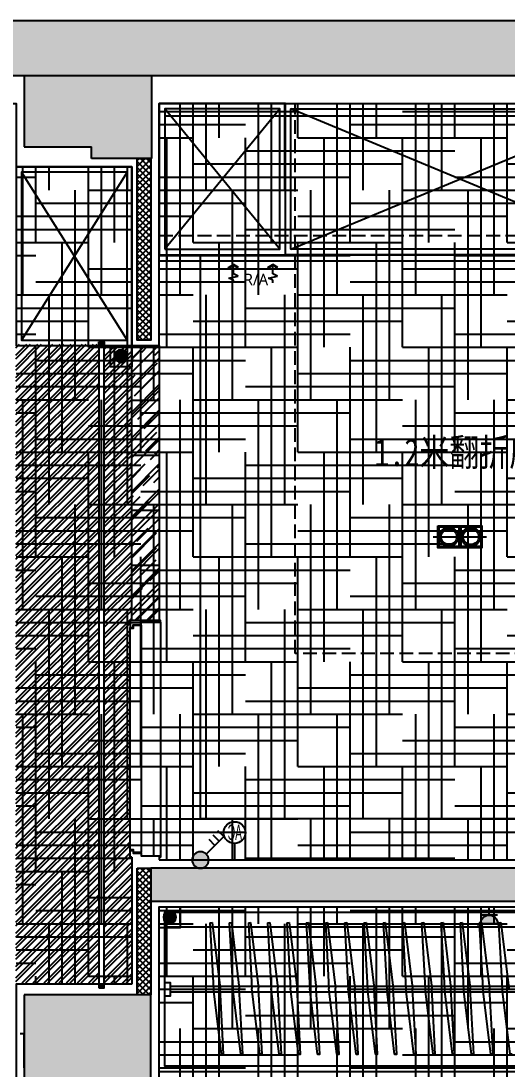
# Model space of a CAD drawing. Header units: millimetres. Extents: x -108767 to 78913, y -380878 to 1470.
# Drawn here: x 14614 to 16382, y -187789 to -183979 of the extents above; entities that cross this region are included whole.
import ezdxf
from ezdxf.enums import TextEntityAlignment as Align

# ---------------------------------------------------------------- set-up
doc = ezdxf.new("R2010")
doc.units = ezdxf.units.MM
doc.header["$LTSCALE"] = 10
doc.set_wipeout_variables(frame=1)
doc.linetypes.add('DASH', pattern=[0.35, 0.25, -0.1])
doc.linetypes.add('DOTE', pattern=[2.42, 2, -0.2, 0.02, -0.2])
for name, color, linetype in [('2-Tank High', 70, 'Continuous'), ('NW-01-wall(原有墙体)', 255, 'Continuous'), ('NW-01-完成面', 43, 'Continuous'), ('NW-01wall(新墙体)', 140, 'Continuous'), ('NW-01梁', 4, 'Continuous'), ('NW-02-fix(到顶家具)', 54, 'Continuous'), ('NW-02-fr(地面家具)', 74, 'Continuous'), ('NW-02-light(平面灯具)', 12, 'Continuous'), ('NW-03-地面铺装', 8, 'Continuous'), ('NW-04-light(天花灯具)', 1, 'Continuous'), ('NW-04-天花造型粗线', 163, 'Continuous'), ('NW-door(门扇)', 12, 'Continuous'), ('NW-完成面（用于平面）', 43, 'Continuous'), ('NW-开关插座', 117, 'Continuous'), ('NW-开关面板', 147, 'Continuous'), ('NW-强弱电插座', 223, 'Continuous'), ('NW-强电插座', 223, 'Continuous'), ('NW-暖通风口', 33, 'Continuous'), ('PM-02家具', 3, 'Continuous'), ('平面图', 7, 'Continuous')]:
    doc.layers.add(name, color=color, linetype=linetype)
doc.styles.add('GA-text-B', font='architxt.shx', dxfattribs={"width": 0.65, "bigfont": 'hztxt.shx'})
doc.styles.get("Standard").update_dxf_attribs({"font": ''})
doc.styles.add('STYLUS', font='stylu.ttf')
doc.styles.add('宋体', font='', dxfattribs={"width": 0.8})
doc.styles.add('黑体', font='', dxfattribs={"width": 0.8, "height": 3})
doc.styles.get('Standard').set_extended_font_data('SimSun')
doc.styles.get('宋体').set_extended_font_data('SimSun')
doc.styles.get('黑体').set_extended_font_data('Microsoft YaHei')
doc.linetypes.add('铝质LED灯条', pattern='A,12.7,-5.08,["AL.LED",宋体,S=2.54,R=0,X=-2.54,Y=-1.27],-10', length=27.78)

# ---------------------------------------------------------------- blocks, each defined once
blk = doc.blocks.new('A$C3F3C3A1A')
at = {"layer": 'PM-02家具', "color": 8}
for p, q in [((25, 8), (-25, 8)), ((0, -11), (0, 26))]:
    blk.add_line(p, q, dxfattribs=at)
at = {"layer": 'PM-02家具', "color": 12}
for points in [[(20, 15), (-20, 15), (-20, 0), (20, 0)], [(-12, 15), (-18, 15), (-18, 18), (-12, 18)], [(-4, 15), (-11, 15), (-11, 18), (-4, 18)], [(3, 15), (-3, 15), (-3, 18), (3, 18)], [(5, 15), (11, 15), (11, 18), (5, 18)], [(13, 15), (19, 15), (19, 18), (13, 18)]]:
    blk.add_lwpolyline(points, close=True, dxfattribs=at)
blk = doc.blocks.new('egfdfsdss')
blk.add_wipeout([(-42623.9, -173749.1), (-42603.9, -173749.1), (-42603.9, -173762.4), (-42623.9, -173762.4)])
at = {"layer": 'NW-01-完成面', "color": 251}
for points in [[(-42623.9, -173749.1), (-42603.9, -173749.1), (-42603.9, -173762.4), (-42623.9, -173762.4)], [(-42622.5, -173751.7), (-42605.2, -173751.7), (-42605.2, -173761.1), (-42622.5, -173761.1)]]:
    blk.add_lwpolyline(points, close=True, dxfattribs=at)
at = {"layer": 'NW-01-完成面', "extrusion": (0, 0, -1), "xscale": 0.3506010712517635, "yscale": 0.3506010712517635, "zscale": -0.3506010712517634, "rotation": 180.0000338488528}
blk.add_blockref('A$C3F3C3A1A', (42613.9, -173751.7), dxfattribs=at)
blk = doc.blocks.new('*U231')
at = {"layer": '2-Tank High', "color": 250}
for p, q in [((50, 0), (47.11, 23.84)), ((50.8, 0.07), (49.5, 24.05)), ((57, 0), (54.11, 23.84)), ((57.8, 0.07), (56.5, 24.05)), ((64, 0), (61.11, 23.84)), ((64.8, 0.07), (63.5, 24.05)), ((71, 0), (68.11, 23.84)), ((71.8, 0.07), (70.5, 24.05)), ((78, 0), (75.11, 23.84)), ((78.8, 0.07), (77.5, 24.05)), ((85, 0), (82.11, 23.84)), ((85.8, 0.07), (84.5, 24.05)), ((92, 0), (89.11, 23.84)), ((92.8, 0.07), (91.5, 24.05)), ((99, 0), (96.11, 23.84)), ((99.8, 0.07), (98.5, 24.05)), ((106, 0), (103.11, 23.84)), ((106.8, 0.07), (105.5, 24.05)), ((113, 0), (110.11, 23.84)), ((113.8, 0.07), (112.5, 24.05)), ((120, 0), (117.11, 23.84)), ((120.8, 0.07), (119.5, 24.05)), ((127, 0), (124.11, 23.84)), ((127.8, 0.07), (126.5, 24.05)), ((134, 0), (131.11, 23.84)), ((134.8, 0.07), (133.5, 24.05)), ((141, 0), (138.11, 23.84)), ((141.8, 0.07), (140.5, 24.05)), ((148, 0), (145.11, 23.84)), ((148.8, 0.07), (147.5, 24.05)), ((155, 0), (152.11, 23.84)), ((155.8, 0.07), (154.5, 24.05)), ((50.8, 0.07), (50, 0)), ((57.8, 0.07), (57, 0)), ((64.8, 0.07), (64, 0)), ((71.8, 0.07), (71, 0)), ((78.8, 0.07), (78, 0)), ((85.8, 0.07), (85, 0)), ((92.8, 0.07), (92, 0)), ((99.8, 0.07), (99, 0)), ((106.8, 0.07), (106, 0)), ((113.8, 0.07), (113, 0)), ((120.8, 0.07), (120, 0)), ((127.8, 0.07), (127, 0)), ((134.8, 0.07), (134, 0)), ((141.8, 0.07), (141, 0)), ((148.8, 0.07), (148, 0)), ((155.8, 0.07), (155, 0))]:
    blk.add_line(p, q, dxfattribs=at)
for points in [[(45.82, 47.82), (46.61, 47.89), (49.5, 24.05)], [(52.82, 47.82), (53.61, 47.89), (56.5, 24.05)], [(53.61, 47.89), (52.82, 47.82), (54.11, 23.84)], [(59.82, 47.82), (60.61, 47.89), (63.5, 24.05)], [(60.61, 47.89), (59.82, 47.82), (61.11, 23.84)], [(66.82, 47.82), (67.61, 47.89), (70.5, 24.05)], [(67.61, 47.89), (66.82, 47.82), (68.11, 23.84)], [(73.82, 47.82), (74.61, 47.89), (77.5, 24.05)], [(74.61, 47.89), (73.82, 47.82), (75.11, 23.84)], [(80.82, 47.82), (81.61, 47.89), (84.5, 24.05)], [(81.61, 47.89), (80.82, 47.82), (82.11, 23.84)], [(87.82, 47.82), (88.61, 47.89), (91.5, 24.05)], [(88.61, 47.89), (87.82, 47.82), (89.11, 23.84)], [(94.82, 47.82), (95.61, 47.89), (98.5, 24.05)], [(95.61, 47.89), (94.82, 47.82), (96.11, 23.84)], [(101.82, 47.82), (102.61, 47.89), (105.5, 24.05)], [(102.61, 47.89), (101.82, 47.82), (103.11, 23.84)], [(108.82, 47.82), (109.61, 47.89), (112.5, 24.05)], [(109.61, 47.89), (108.82, 47.82), (110.11, 23.84)], [(115.82, 47.82), (116.61, 47.89), (119.5, 24.05)], [(116.61, 47.89), (115.82, 47.82), (117.11, 23.84)], [(122.82, 47.82), (123.61, 47.89), (126.5, 24.05)], [(123.61, 47.89), (122.82, 47.82), (124.11, 23.84)], [(129.82, 47.82), (130.61, 47.89), (133.5, 24.05)], [(130.61, 47.89), (129.82, 47.82), (131.11, 23.84)], [(136.82, 47.82), (137.61, 47.89), (140.5, 24.05)], [(137.61, 47.89), (136.82, 47.82), (138.11, 23.84)], [(143.82, 47.82), (144.61, 47.89), (147.5, 24.05)], [(144.61, 47.89), (143.82, 47.82), (145.11, 23.84)], [(150.82, 47.82), (151.61, 47.89), (154.5, 24.05)], [(151.61, 47.89), (150.82, 47.82), (152.11, 23.84)]]:
    blk.add_lwpolyline(points, dxfattribs=at)
blk = doc.blocks.new('嵌入式射灯1')
at = {"color": 250, "linetype": 'DOTE', "ltscale": 30}
blk.add_line((0, 100), (0, -100), dxfattribs=at)
blk.add_lwpolyline([(-100, 0, 0, 0, 0), (100, 0, 30, 0, 0), (154.9, 0, 0, 0, 0)], format="xyseb", dxfattribs=at)
blk.add_circle((0, 0), 60)
at = {"color": 250}
blk.add_circle((0, 0), 50, dxfattribs=at)
blk = doc.blocks.new('*U241')
at = {"layer": 'NW-04-light(天花灯具)', "color": 1, "ltscale": 15}
blk.add_lwpolyline([(150844.17, -14074.61), (150848.37, -14074.61), (150848.37, -14078.82), (150844.17, -14078.82)], close=True, dxfattribs=at)
at = {"layer": 'NW-04-light(天花灯具)', "color": 8, "ltscale": 15}
blk.add_lwpolyline([(150844.38, -14074.82), (150848.16, -14074.82), (150848.16, -14078.61), (150844.38, -14078.61)], close=True, dxfattribs=at)
at = {"layer": 'NW-04-light(天花灯具)', "color": 1, "linetype": 'DASH', "ltscale": 15, "xscale": 0.03000000000000001, "yscale": 0.03000000000000001, "zscale": 0.03000000000000001, "rotation": 90.00000000027025}
blk.add_blockref('嵌入式射灯1', (150846.27, -14076.71), dxfattribs=at)
blk = doc.blocks.new('A$C3a48497c')
at = {"layer": 'NW-01梁', "linetype": 'DASH', "ltscale": 50}
blk.add_lwpolyline([(-7146, 4013), (-5032, 4013), (-5032, 3693), (-7146, 3693)], close=True, dxfattribs=at)
blk = doc.blocks.new('*U61')
h = blk.add_hatch(color=256)
h.dxf.hatch_style = 1
edge = h.paths.add_edge_path()
edge.add_arc((0, 40), 30, 0, 360)
blk.add_lwpolyline([(-50, -10), (50, -10), (50, 90), (-50, 90)], close=True)
blk.add_circle((0, 40), 30)
blk = doc.blocks.new('*U264')
at = {"layer": 'NW-强电插座', "xscale": 0.7704166666280803, "yscale": 0.7704166666280803, "zscale": 0.7704166666280803}
blk.add_blockref('*U61', (225.9, 1986.4), dxfattribs=at)
blk = doc.blocks.new('_LINKPT1')
blk.add_line((0, 0), (0, 0))
blk = doc.blocks.new('ergwet')
for p, q in [((5135.37, -385.51), (5136.08, -384.8)), ((5135.91, -386.06), (5136.63, -385.34)), ((5137.49, -387.63), (5135.37, -385.51)), ((5136.43, -386.57), (5137.14, -385.86))]:
    blk.add_line(p, q)
blk.add_circle((5138.19, -388.34), 1)
for points in [[(5137.19, -388.34), (5137.19, -388.34), (5137.33, -388.84), (5137.33, -387.84)], [(5137.33, -388.84), (5137.33, -387.84), (5137.69, -389.21), (5137.69, -387.47)], [(5137.69, -389.21), (5137.69, -387.47), (5138.19, -389.34), (5138.19, -387.34)], [(5138.69, -389.21), (5138.69, -387.47), (5138.19, -389.34), (5138.19, -387.34)], [(5139.06, -388.84), (5139.06, -387.84), (5138.69, -389.21), (5138.69, -387.47)], [(5139.19, -388.34), (5139.19, -388.34), (5139.06, -388.84), (5139.06, -387.84)]]:
    blk.add_solid(points)
at = {"xscale": 4.805045045043872, "yscale": 4.805045045043872, "zscale": 4.805045045043872, "rotation": 90}
for p in [(5138.19, -387.34), (5137.19, -388.34), (5139.19, -388.34)]:
    blk.add_blockref('_LINKPT1', p, dxfattribs=at)
at = {"width": 0.8, "flags": 9}
blk.add_attdef('A', (5139.19, -388.34), '', height=0.0000961, rotation=90, dxfattribs=at)
blk = doc.blocks.new('*U261')
at = {"layer": 'NW-开关插座', "xscale": 30.1, "yscale": 30.1, "zscale": 30.1}
blk.add_blockref('ergwet', (-154433.7, 13702.9), dxfattribs=at)
blk = doc.blocks.new('*U115')
for p, q in [((-1.289, 1), (-1.289, -1)), ((0, 0), (-1.289, 0))]:
    blk.add_line(p, q)
blk.add_circle((0.855, 0), 0.855)
at = {"style": 'GA-text-B', "width": 0.65}
blk.add_attdef('1', (2.226, 0.489), '', height=1.5, dxfattribs=at)
at = {"style": 'STYLUS'}
blk.add_attdef('S', (0.349, -0.575), '', height=1.2, dxfattribs=at)
blk = doc.blocks.new('*U263')
at = {"layer": 'NW-开关面板', "extrusion": (-0.017452, 3.20596e-18, -0.999848)}
ref = blk.add_blockref('*U115', (-2038.6, -225.8, -3.9), dxfattribs=dict(at, xscale=46.44000144785679, yscale=46.44000144785679, zscale=-46.44000144785698, rotation=180))
ref.add_attrib('S', 'AC', dxfattribs={"layer": '0', "extrusion": (0.017452, -3.20596e-18, 0.999848), "height": 55.73, "rotation": 270, "style": 'STYLUS', "width": 0.5}).set_placement((2051.5, -224.5, 3.9), align=Align.CENTER)
blk = doc.blocks.new('单相二三极安全插座')
at = {"linetype": 'Continuous'}
for p, q in [((-33.3, 49.9), (-23.8, 49.9)), ((-23.8, 49.9), (-23.8, 47.5)), ((-23.8, 47.5), (23.8, 47.5)), ((23.8, 49.9), (23.8, 47.5)), ((23.8, 49.9), (33.3, 49.9)), ((23.8, 23.8), (-23.8, 23.8)), ((0, 23.8), (0, 0))]:
    blk.add_line(p, q, dxfattribs=at)
blk.add_arc((0, 47.5), 23.8, 180, 0, dxfattribs=at)
for points in [[(20.6, 35.7), (-20.6, 35.7), (23.8, 47.5), (-23.8, 47.5)], [(11.9, 27), (-11.9, 27), (20.6, 35.7), (-20.6, 35.7)], [(0, 23.8), (0, 23.8), (11.9, 27), (-11.9, 27)]]:
    blk.add_solid(points, dxfattribs=at)
at = {"linetype": 'Continuous', "xscale": 0.0950808586651788, "yscale": 0.0950808586651788, "zscale": 0.0950808586651788}
blk.add_blockref('_LINKPT1', (0, 0), dxfattribs=at)
blk = doc.blocks.new('*U260')
at = {"layer": 'NW-强电插座', "xscale": 1.2943, "yscale": 1.2943, "zscale": 1.2943}
blk.add_blockref('单相二三极安全插座', (225.9, 1978.7), dxfattribs=at)

msp = doc.modelspace()

# ---------------------------------------------------------------- hatches: boundary and pattern name
at = {"layer": 'NW-01-wall(原有墙体)'}
h = msp.add_hatch(color=250, dxfattribs=at)
h.dxf.hatch_style = 1
h.paths.add_polyline_path([(21693.9, -189875.5), (22074.9, -189875.5), (22074.9, -183979.5), (6048.9, -183979.5), (6048.9, -184329.5), (6562.9, -184329.5), (6562.9, -184179.5), (7027.6, -184179.5), (7027.6, -184079.5), (7657.6, -184079.5), (7657.6, -184179.5), (21874.9, -184179.5), (21874.9, -189675.5), (19945.9, -189675.5), (19945.9, -189567.5), (19231.9, -189567.5), (19231.9, -189873.5), (19656.9, -189873.5), (19656.9, -190430.5), (19856.9, -190430.5), (19856.9, -189890.5), (21469.9, -189890.5), (21469.9, -191453.5), (19856.9, -191453.5), (19856.9, -191296.5), (19656.9, -191296.5), (19656.9, -191673.5), (21493.9, -191673.5), (21493.9, -193580.5), (6559.9, -193580.5), (6559.9, -193780.5), (21693.9, -193780.5)])
h.paths.add_polyline_path([(6559.9, -193462.1), (6285.9, -193560.5), (6559.9, -193560.5)], flags=17)
h.paths.add_polyline_path([(6559.9, -193462.1), (6559.9, -193433.5), (6285.9, -193433.5), (6285.9, -193560.5)], flags=17)
h = msp.add_hatch(color=250, dxfattribs=at)
h.dxf.hatch_style = 1
h.paths.add_polyline_path([(15089.9, -184179.5), (14625.9, -184179.5), (14625.9, -184437.5), (14870.9, -184437.5), (14870.9, -184479.5), (15089.9, -184479.5)])
h = msp.add_hatch(color=250, dxfattribs=at)
h.dxf.hatch_style = 1
h.paths.add_polyline_path([(15086.7, -187519.5), (14625.9, -187519.5), (14625.9, -187986.5), (15086.7, -187986.5), (15086.7, -187763.5)])
at = {"layer": 'NW-02-fix(到顶家具)', "linetype": 'Continuous'}
h = msp.add_hatch(dxfattribs=at)
h.set_pattern_fill('AR-RROOF', color=250, scale=2, angle=45)
h.paths.add_polyline_path([(15016.7, -185159.5), (15116.7, -185159.5), (15116.7, -186159.5), (15016.7, -186159.5)])
at = {"layer": 'NW-03-地面铺装'}
h = msp.add_hatch(dxfattribs=at)
h.set_pattern_fill('HOUND', color=250, scale=30)
h.paths.add_polyline_path([(15116.7, -184279.5), (19224.9, -184279.5), (19224.9, -187029.5), (15116.7, -187029.5), (15116.7, -187019.5), (15121.7, -187019.5), (15121.7, -187014.5), (15051.7, -187014.5), (15051.7, -187004.5), (15021.7, -187004.5), (15021.7, -186994.5), (15016.7, -186994.5), (15016.7, -185159.5), (15116.7, -185159.5)])
h = msp.add_hatch(dxfattribs=at)
h.set_pattern_fill('HOUND', color=250, scale=30)
h.paths.add_polyline_path([(15116.7, -187199.5), (19394.9, -187199.5), (19394.9, -184278.7), (21854.9, -184278.7), (21854.9, -189547.5), (19204.9, -189547.5), (19204.9, -189743.5), (19184.9, -189743.5), (19184.9, -189723.5), (19174.9, -189723.5), (19174.9, -189767), (19184.9, -189767), (19184.9, -189867), (19174.9, -189867), (19174.9, -189910.5), (15566.7, -189910.5), (15566.7, -189723.5), (15116.7, -189723.5)])
at = {"layer": 'NW-04-天花造型粗线'}
h = msp.add_hatch(dxfattribs=at)
h.set_pattern_fill('ANSI32', color=250, scale=3)
h.paths.add_polyline_path([(15016.7, -185159.5), (14916.7, -185159.5), (14916.7, -187480.5), (15016.7, -187480.5), (15016.7, -187019.5), (15011.7, -187019.5), (15011.7, -186994.5), (15011.7, -186184.5), (15011.7, -186159.5), (15016.7, -186159.5)])
at = {"layer": 'NW-暖通风口'}
for points in [[(15386.6, -184864.6), (15371.5, -184879.7), (15368.1, -184875.2)], [(15386.6, -184864.6), (15401.8, -184879.7), (15405.2, -184875.2)], [(15530.2, -184864.6), (15515.1, -184879.7), (15511.6, -184875.2)], [(15530.2, -184864.6), (15545.3, -184879.7), (15548.7, -184875.2)]]:
    msp.add_hatch(color=256, dxfattribs=at).paths.add_polyline_path(points)
at = {"layer": '平面图'}
h = msp.add_hatch(dxfattribs=at)
h.set_pattern_fill('ANSI37', color=250, scale=5, style=0)
h.set_pattern_definition([(45, (-2151.162, 336.564), (-11.2253202, 11.2253202), []), (135, (-2151.162, 336.564), (-11.2253202, -11.2253202), [])])
h.paths.add_polyline_path([(15036.7, -184479.5), (15086.7, -184479.5), (15086.7, -185139.5), (15036.7, -185139.5)])
h = msp.add_hatch(dxfattribs=at)
h.set_pattern_fill('ANSI37', color=250, scale=5, style=0)
h.set_pattern_definition([(45, (-2151.162, -2243.436), (-11.2253202, 11.2253202), []), (135, (-2151.162, -2243.436), (-11.2253202, -11.2253202), [])])
h.paths.add_polyline_path([(15036.7, -187059.5), (15086.7, -187059.5), (15086.7, -187519.5), (15036.7, -187519.5)])
h = msp.add_hatch(dxfattribs=at)
h.set_pattern_fill('14砌块砖隔墙', color=250, scale=184.459189, style=0, pattern_type=2)
h.set_pattern_definition([(0, (54.42, -56.26), (92.2296, 184.45919), [0, -184.45919]), (0, (-53.5, -81.16), (92.2296, 184.45919), [0, -184.45919]), (0, (6.46, -83), (92.2296, 184.45919), [0, -184.45919]), (0, (71.94, -28.6), (92.2296, 184.45919), [0, -184.45919]), (0, (-4.61, -92.23), (92.2296, 184.45919), [0, -184.45919]), (0, (90.39, 87.62), (92.2296, 184.45919), [0, -184.45919]), (0, (34.12, 72.86), (92.2296, 184.45919), [0, -184.45919]), (0, (63.64, 49.8), (92.2296, 184.45919), [0, -184.45919]), (0, (-86.7, 46.11), (92.2296, 184.45919), [0, -184.45919]), (0, (3.69, 37.81), (92.2296, 184.45919), [0, -184.45919]), (0, (-31.36, -9.22), (92.2296, 184.45919), [0, -184.45919]), (0, (-29.51, -78.4), (92.2296, 184.45919), [0, -184.45919]), (0, (39.66, -85.77), (92.2296, 184.45919), [0, -184.45919]), (0, (90.39, -4.61), (92.2296, 184.45919), [0, -184.45919]), (0, (-82.08, -33.2), (92.2296, 184.45919), [0, -184.45919]), (0, (-66.4, -1.84), (92.2296, 184.45919), [0, -184.45919]), (0, (5.53, -14.76), (92.2296, 184.45919), [0, -184.45919]), (0, (-20.29, -41.5), (92.2296, 184.45919), [0, -184.45919]), (0, (-35.05, 19.37), (92.2296, 184.45919), [0, -184.45919]), (0, (-11.99, 88.54), (92.2296, 184.45919), [0, -184.45919]), (0, (-74.7, -71.94), (92.2296, 184.45919), [0, -184.45919]), (0, (26.75, 50.73), (92.2296, 184.45919), [0, -184.45919]), (0, (-59.03, 53.5), (92.2296, 184.45919), [0, -184.45919]), (0, (-73.78, 77.47), (92.2296, 184.45919), [0, -184.45919]), (130.601294, (79.054, 29.865), (-461.1479683, 553.37757044), [8.09824, -3393.1611]), (18.434949, (65.878, 33.378), (461.1479726, 184.4591883), [8.33302, -1158.28932]), (90, (65.88, 25.47), (92.229595, 184.45919), [7.9054, -361.01297]), (161.565051, (73.784, 22.838), (-461.1479766, 184.459176), [8.33302, -1158.28932]), (53.130102, (73.784, 22.838), (92.229595, 184.459189), [8.78377, -913.51216]), (135, (80.81, -71.15), (-92.229606, 184.459177), [7.45328, -514.2761]), (45, (70.27, -71.15), (92.229594, 184.459189), [7.45328, -514.2761]), (135, (75.54, -76.42), (-92.229606, 184.459177), [7.45328, -514.2761]), (45, (75.54, -76.42), (92.229594, 184.459189), [7.45328, -514.2761]), (116.56505, (-7.9, 52.7), (-1e-05, 368.91837), [9.82055, -196.41107]), (180, (-12.3, 61.49), (-92.2296, 184.45919), [10.54053, -173.91866]), (63.43495, (-27.23, 52.7), (1e-07, 368.91838), [9.82055, -196.41107]), (116.56505, (-22.84, 43.92), (-1e-05, 368.91837), [9.82055, -196.41107]), (0, (-22.84, 43.92), (92.2296, 184.45919), [10.54053, -173.91866]), (63.43495, (-12.3, 43.92), (1e-07, 368.91838), [9.82055, -196.41107]), (107.102728, (61.4864, -9.662), (-276.6887736, 922.29594868), [11.94722, -5005.8852]), (143.972626, (57.973, 1.757), (-1752.362276, 1291.2143235), [11.94722, -2496.96889]), (180, (48.31, 8.78), (-92.2296, 184.45919), [11.4189, -173.04028]), (36.027373, (27.23, 1.757), (1752.3622853, 1291.2143111), [11.94722, -2496.96889]), (71.565051, (23.716, -8.784), (276.6887854, 922.2959447), [11.11069, -1155.51165]), (107.102728, (27.23, -20.203), (-276.6887736, 922.29594868), [11.94722, -5005.8852]), (143.972626, (36.892, -27.23), (-1752.362276, 1291.2143235), [11.94722, -2496.96889]), (0, (36.9, -27.23), (92.2296, 184.45919), [11.4189, -173.04028]), (36.027373, (48.311, -27.23), (1752.3622853, 1291.2143111), [11.94722, -2496.96889]), (71.565051, (57.973, -20.203), (276.6887854, 922.2959447), [11.11069, -1155.51165]), (150.255118, (63.243, 76.419), (-276.6887842, 184.4591867), [7.0817, -1480.07582]), (90, (57.09, 72.905), (92.229595, 184.45919), [7.02702, -361.89135]), (29.744881, (57.095, 72.905), (276.6887837, 184.4591882), [7.0817, -1480.07582]), (116.56505, (20.2, -54.46), (-1e-05, 368.91837), [9.82055, -196.41107]), (168.690067, (15.81, -45.676), (-830.0663521, 184.4591846), [8.95772, -1872.16411]), (41.185925, (0, -50.0675), (2305.7398558, 2029.05106764), [9.33728, -3912.31871]), (90, (0, -58.85), (92.229595, 184.45919), [8.78377, -360.1346]), (138.814074, (7.027, -65), (-2305.7398288, 2029.0510983), [9.33728, -3912.31871]), (16.699244, (7.027, -65), (3043.57661373, 922.2959408), [9.17053, -3842.45037]), (60.945396, (15.811, -62.365), (92.22959487, 184.45918847), [9.04345, -3789.20364]), (109.983106, (-57.0945, 22.838), (-461.14797504, 1291.2143218), [10.28114, -4307.79774]), (155.556045, (-60.608, 32.5), (-1198.98473437, 553.3775561), [10.61347, -4447.04414]), (24.4439547, (-79.932, 32.5), (1198.9847304, 553.37756493), [10.61347, -4447.04414]), (70.0168934, (-83.446, 22.838), (461.1479747, 1291.214322), [10.28114, -4307.79774]), (109.983106, (-79.932, 13.176), (-461.14797504, 1291.2143218), [10.28114, -4307.79774]), (160.016893, (-70.27, 9.662), (-461.1479749, 184.4591814), [10.28114, -2148.75827]), (19.9831065, (-70.27, 9.662), (461.147972, 184.4591895), [10.28114, -2148.75827]), (70.0168934, (-60.608, 13.176), (461.1479747, 1291.214322), [10.28114, -4307.79774]), (122.005383, (11.419, 6.149), (-92.2296072, 184.4591801), [8.2866, -1731.89791]), (18.434949, (-0.878, 10.54), (461.1479726, 184.4591883), [8.33302, -1158.28932]), (90, (-0.88, 2.635), (92.229595, 184.45919), [7.9054, -361.01297]), (161.565051, (7.027, 0), (-461.1479766, 184.459176), [8.33302, -1158.28932]), (54.462322, (7.027, 0), (645.6071612, 922.2959445), [7.55608, -3165.99978]), (116.56505, (-42.16, -38.65), (-1e-05, 368.91837), [9.82055, -196.41107]), (180, (-46.55, -29.86), (-92.2296, 184.45919), [9.66215, -174.79703]), (59.036243, (-61.486, -38.649), (92.2295948, 184.4591881), [10.24355, -2140.9016]), (120.963756, (-56.216, -47.432), (-92.2296071, 184.4591806), [10.24355, -2140.9016]), (0, (-56.22, -47.43), (92.2296, 184.45919), [9.66215, -174.79703]), (63.43495, (-46.55, -47.43), (1e-07, 368.91838), [9.82055, -196.41107])])
h.paths.add_polyline_path([(19374.9, -187059.5), (19254.9, -187059.5), (15086.7, -187059.5), (15086.7, -187179.5), (19374.9, -187179.5)])

# ---------------------------------------------------------------- linework, layer by layer
at = {"layer": 'NW-01-wall(原有墙体)'}
for p, q in [((22074.9, -183979.5), (6048.9, -183979.5)), ((21874.9, -184179.5), (6562.9, -184179.5)), ((14625.9, -184179.5), (14625.9, -184437.5)), ((15089.9, -184479.5), (15089.9, -184179.5)), ((14625.9, -184437.5), (14870.9, -184437.5)), ((14870.9, -184479.5), (14870.9, -184437.5)), ((15089.9, -184479.5), (14870.9, -184479.5)), ((15084.9, -187519.5), (14625.9, -187519.5)), ((14625.9, -187519.5), (14625.9, -187986.5)), ((15086.7, -187986.5), (15086.7, -187519.5))]:
    msp.add_line(p, q, dxfattribs=at)
at = {"layer": 'NW-01wall(新墙体)'}
for points in [[(15036.7, -184479.5), (15086.7, -184479.5), (15086.7, -185139.5), (15036.7, -185139.5)], [(15036.7, -187059.5), (15086.7, -187059.5), (15086.7, -187519.5), (15036.7, -187519.5)], [(19374.9, -187059.5), (15086.7, -187059.5), (15086.7, -187179.5), (19374.9, -187179.5)]]:
    msp.add_lwpolyline(points, close=True, dxfattribs=at)
at = {"layer": 'NW-02-fix(到顶家具)', "color": 8}
for p, q in [((15555.8, -184809.5), (15136.7, -184299.5)), ((15555.8, -184299.5), (15136.7, -184809.5)), ((16825.8, -184809.5), (15595.8, -184299.5)), ((15595.8, -184809.5), (16825.8, -184299.5))]:
    msp.add_line(p, q, dxfattribs=at)
at = {"layer": 'NW-02-fix(到顶家具)', "color": 8, "ltscale": 10}
for p, q in [((14615.9, -184529.5), (14999.9, -185139.5)), ((14999.9, -184529.5), (14615.9, -185139.5))]:
    msp.add_line(p, q, dxfattribs=at)
at = {"layer": 'NW-02-fix(到顶家具)', "color": 251, "ltscale": 10}
for p, q in [((15116.7, -185359.5), (15016.7, -185359.5)), ((15116.7, -185559.5), (15016.7, -185559.5)), ((15116.7, -185759.5), (15016.7, -185759.5)), ((15116.7, -185959.5), (15016.7, -185959.5))]:
    msp.add_line(p, q, dxfattribs=at)
at = {"layer": 'NW-02-fix(到顶家具)', "ltscale": 10}
for points in [[(15116.7, -184829.5), (15575.8, -184829.5), (15575.8, -184279.5), (15116.7, -184279.5)], [(16845.8, -184829.5), (15575.8, -184829.5), (15575.8, -184279.5), (16845.8, -184279.5)], [(15016.7, -184509.5), (14595.9, -184509.5), (14595.9, -185159.5), (15016.7, -185159.5)], [(15016.7, -185159.5), (15116.7, -185159.5), (15116.7, -186159.5), (15016.7, -186159.5)], [(19994.9, -187199.5), (19994.9, -187799.5), (15116.7, -187799.5), (15116.7, -187199.5)]]:
    msp.add_lwpolyline(points, close=True, dxfattribs=at)
at = {"layer": 'NW-02-fix(到顶家具)', "color": 8}
for points in [[(15136.7, -184809.5), (15555.8, -184809.5), (15555.8, -184299.5), (15136.7, -184299.5)], [(16825.8, -184809.5), (15595.8, -184809.5), (15595.8, -184299.5), (16825.8, -184299.5)]]:
    msp.add_lwpolyline(points, close=True, dxfattribs=at)
at = {"layer": 'NW-02-fix(到顶家具)', "color": 8, "ltscale": 10}
for points in [[(14999.9, -184529.5), (14615.9, -184529.5), (14615.9, -185139.5), (14999.9, -185139.5)], [(19974.9, -187219.5), (19974.9, -187779.5), (15136.7, -187779.5), (15136.7, -187219.5)]]:
    msp.add_lwpolyline(points, close=True, dxfattribs=at)
at = {"layer": 'NW-02-fix(到顶家具)', "color": 32, "ltscale": 10}
msp.add_lwpolyline([(15016.7, -186159.5), (15011.7, -186159.5), (15011.7, -186184.5), (15021.7, -186184.5), (15021.7, -186174.5), (15051.7, -186174.5), (15051.7, -186164.5), (15121.7, -186164.5), (15121.7, -186159.5), (15116.7, -186159.5)], dxfattribs=at)
at = {"layer": 'NW-02-fix(到顶家具)', "color": 251, "ltscale": 10}
for points in [[(15136.7, -187474.5), (15156.7, -187474.5), (15156.7, -187524.5), (15136.7, -187524.5), (15136.7, -187474.5)], [(19954.9, -187489.5), (15156.7, -187489.5)], [(19954.9, -187509.5), (15156.7, -187509.5)]]:
    msp.add_lwpolyline(points, dxfattribs=at)
at = {"layer": 'NW-02-fr(地面家具)', "color": 8, "linetype": 'DASH', "ltscale": 20}
msp.add_lwpolyline([(16810.8, -184279.5), (16810.8, -186279.5), (15610.8, -186279.5), (15610.8, -184279.5), (16810.8, -184279.5)], dxfattribs=at)
at = {"layer": 'NW-02-light(平面灯具)', "linetype": '铝质LED灯条'}
for p, q in [((19204.9, -184325.6), (15136.7, -184325.6)), ((15136.7, -187272), (19974.9, -187272))]:
    msp.add_line(p, q, dxfattribs=at)
at = {"layer": 'NW-03-地面铺装', "linetype": 'DASH', "ltscale": 20}
msp.add_line((15116.7, -184759.5), (19224.9, -184759.5), dxfattribs=at)
at = {"layer": 'NW-04-天花造型粗线'}
for p, q in [((15011.7, -186994.5), (15011.7, -186184.5)), ((15121.7, -186164.5), (15121.7, -187014.5))]:
    msp.add_line(p, q, dxfattribs=at)
msp.add_lwpolyline([(15266.7, -184829.5), (19074.9, -184829.5), (19074.9, -186879.5), (15266.7, -186879.5)], close=True, dxfattribs=at)
at = {"layer": 'NW-door(门扇)'}
msp.add_lwpolyline([(15011.7, -186186.5), (15023.7, -186186.5), (15023.7, -186176.5), (15051.7, -186176.5), (15051.7, -187002.5), (15023.7, -187002.5), (15023.7, -186992.5), (15011.7, -186992.5)], close=True, dxfattribs=at)
at = {"layer": 'NW-完成面（用于平面）'}
for p, q in [((15016.7, -187019.5), (15016.7, -187480.5)), ((15116.7, -187019.5), (15116.7, -187029.5)), ((15116.7, -187029.5), (19224.9, -187029.5))]:
    msp.add_line(p, q, dxfattribs=at)
for points in [[(12579.9, -184479.5), (12579.9, -184279.5), (14595.9, -184279.5), (14595.9, -184509.5), (15016.7, -184509.5)], [(15116.7, -188010.5), (15116.7, -187199.5), (19394.9, -187199.5), (19394.9, -184278.7), (21854.9, -184278.7), (21854.9, -189547.5), (19204.9, -189547.5), (19204.9, -189723.5)], [(15116.7, -184509.5), (15116.7, -184279.5), (19224.9, -184279.5), (19224.9, -187029.5)], [(15016.7, -184509.5), (15016.7, -184509.5), (15016.7, -185159.5), (15116.7, -185159.5), (15116.7, -184509.5)], [(15016.7, -187480.5), (14595.9, -187480.5), (14595.9, -188010.5), (15116.7, -188010.5)]]:
    msp.add_lwpolyline(points, dxfattribs=at)
at = {"layer": 'NW-完成面（用于平面）', "color": 32}
msp.add_lwpolyline([(15016.7, -187019.5), (15011.7, -187019.5), (15011.7, -186994.5), (15021.7, -186994.5), (15021.7, -187004.5), (15051.7, -187004.5), (15051.7, -187014.5), (15121.7, -187014.5), (15121.7, -187019.5), (15116.7, -187019.5)], dxfattribs=at)
at = {"layer": 'NW-暖通风口'}
for p, q in [((15115.9, -184851, 0), (19224.9, -184851)), ((15116.7, -184829.5), (19224.9, -184829.5)), ((15145.4, -184851, 0), (15145.4, -184829.5, 0)), ((15368.1, -184875.2, 0), (15386.6, -184864.6, 0)), ((15371.5, -184879.7, 0), (15368.1, -184875.2, 0)), ((15386.6, -184864.6, 0), (15371.5, -184879.7, 0)), ((15386.6, -184899.3, 0), (15386.6, -184864.6, 0)), ((15386.6, -184864.6, 0), (15401.8, -184879.7, 0)), ((15405.2, -184875.2, 0), (15386.6, -184864.6, 0)), ((15403.9, -184906.6, 0), (15386.6, -184899.3, 0)), ((15401.8, -184879.7, 0), (15405.2, -184875.2, 0)), ((15511.6, -184875.2, 0), (15530.2, -184864.6, 0)), ((15515.1, -184879.7, 0), (15511.6, -184875.2, 0)), ((15530.2, -184864.6, 0), (15515.1, -184879.7, 0)), ((15530.2, -184899.3, 0), (15530.2, -184864.6, 0)), ((15530.2, -184864.6, 0), (15545.3, -184879.7, 0)), ((15548.7, -184875.2, 0), (15530.2, -184864.6, 0)), ((15547.4, -184906.6, 0), (15530.2, -184899.3, 0)), ((15545.3, -184879.7, 0), (15548.7, -184875.2, 0)), ((15370.6, -184913.9, 0), (15403.9, -184906.6, 0)), ((15386.6, -184921.2, 0), (15370.6, -184913.9, 0)), ((15386.6, -184931, 0), (15386.6, -184921.2, 0)), ((15514.1, -184913.9, 0), (15547.4, -184906.6, 0)), ((15530.2, -184921.2, 0), (15514.1, -184913.9, 0)), ((15530.2, -184931, 0), (15530.2, -184921.2, 0))]:
    msp.add_line(p, q, dxfattribs=at)

# ---------------------------------------------------------------- block references
at = {"layer": 'NW-01梁'}
msp.add_blockref('A$C3a48497c', (19656.9, -191673.5), dxfattribs=at)
at = {"layer": 'NW-02-fix(到顶家具)', "color": 250, "ltscale": 10, "xscale": 10, "yscale": 10, "zscale": 10, "rotation": 180}
msp.add_blockref('*U231', (16859.3, -187256.7), dxfattribs=at)
at = {"layer": 'NW-04-light(天花灯具)', "xscale": 19.008, "yscale": 19.008, "zscale": 19.008}
for p in [(-2851115, 81715.7), (-2851035.2, 81715.7)]:
    msp.add_blockref('*U241', p, dxfattribs=at)
at = {"layer": 'NW-开关插座', "xscale": -0.9984580498866216, "yscale": 0.9984580498866216, "zscale": 0.9984580498866216}
msp.add_blockref('*U261', (15492.2, -189040.3), dxfattribs=at)
at = {"layer": 'NW-强弱电插座', "xscale": -0.9984580498866216, "yscale": 0.9984580498866216, "zscale": 0.9984580498866216}
for name, p, rotation in [('*U264', (16992.3, -184972.4), 90), ('*U264', (17169.3, -187012.4), 90), ('*U260', (16091.2, -185223.8), 180)]:
    msp.add_blockref(name, p, dxfattribs=dict(at, rotation=rotation))
msp.add_blockref('*U263', (15616.3, -189005.1, 0.8), dxfattribs=at)

# ---------------------------------------------------------------- texts
at = {"color": 251, "insert": (15899.9, -185608.6), "char_height": 100, "attachment_point": 7, "style": '黑体'}
msp.add_mtext_dynamic_manual_height_columns('{\\fSimSun|b0|i0|c134|p2;1.2米翻折床}', width=971.366, gutter_width=12.5, heights=[0], dxfattribs=at)
at = {"layer": 'NW-暖通风口', "color": 40, "style": '黑体'}
msp.add_attdef('R/A', text='', height=42, dxfattribs=at).set_placement((15468.5, -184919.3, -203.3), align=Align.MIDDLE)

# ---------------------------------------------------------------- next in the draw order: block references
at = {"layer": 'NW-02-fix(到顶家具)', "color": 8, "ltscale": 10}
msp.add_blockref('egfdfsdss', (57520.5, -11397), dxfattribs=at)
at = {"layer": 'NW-完成面（用于平面）', "xscale": -1, "rotation": 180}
msp.add_blockref('egfdfsdss', (57520.5, -361242.9), dxfattribs=at)

# ---------------------------------------------------------------- next in the draw order: hatches: boundary and pattern name
at = {"layer": 'NW-03-地面铺装'}
h = msp.add_hatch(dxfattribs=at)
h.set_pattern_fill('HOUND', color=250, scale=30)
h.paths.add_polyline_path([(14595.9, -184509.5), (15016.7, -184509.5), (15016.7, -187480.5), (14595.9, -187480.5)])
at = {"layer": 'NW-04-天花造型粗线'}
h = msp.add_hatch(dxfattribs=at)
h.set_pattern_fill('ANSI32', color=250, scale=3)
h.set_pattern_definition([(45, (-321.24, 4.724), (-20.2055763, 20.2055763), []), (45, (-307.77, 4.724), (-20.2055763, 20.2055763), [])])
h.paths.add_polyline_path([(14896.7, -185154.7), (14595.4, -185154.7), (14595.4, -187475.7), (14896.7, -187475.7), (14896.7, -187014.7), (14896.7, -186989.7), (14896.7, -186179.7), (14896.7, -186154.7)])

# ---------------------------------------------------------------- next in the draw order: linework, layer by layer
msp.add_lwpolyline([(14916.7, -185159.5), (14896.7, -185159.5), (14896.7, -187480.5), (14916.7, -187480.5)], close=True, dxfattribs=at)

doc.saveas('drawing.dxf')
